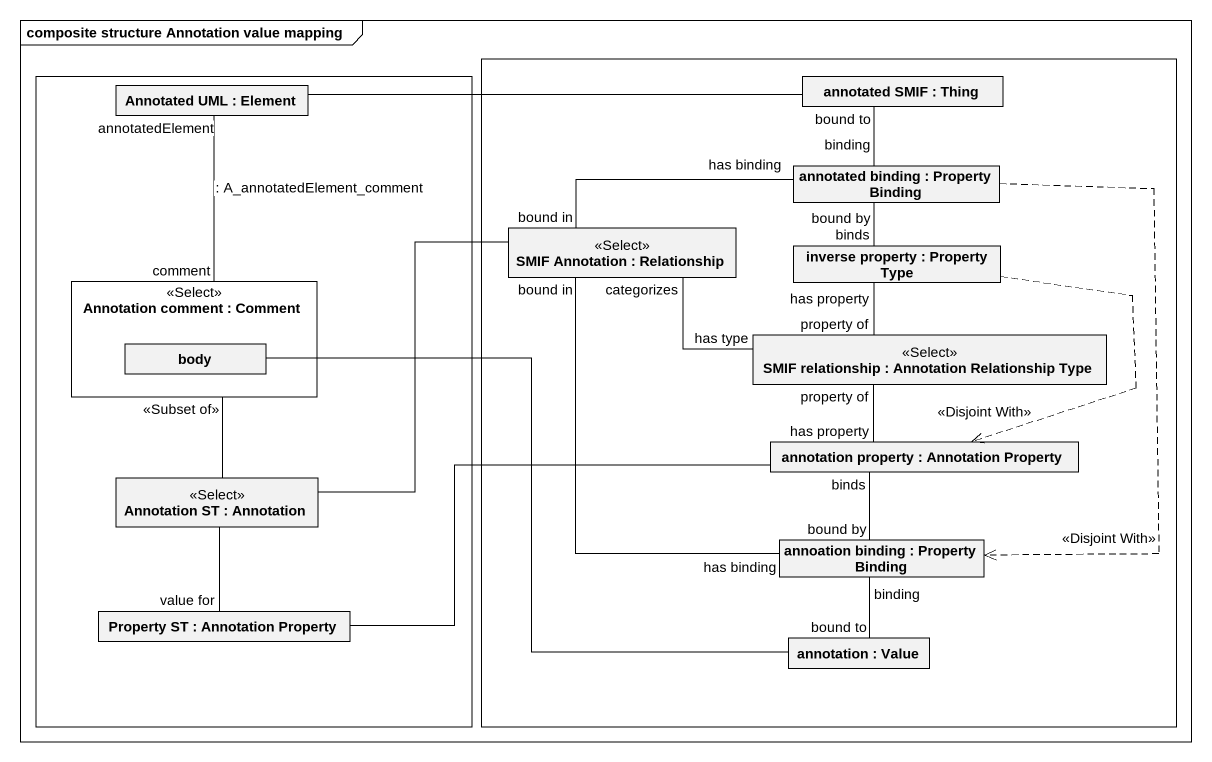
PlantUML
@startuml
mainframe composite structure Annotation value mapping
rectangle " " as rectangle1 {
  rectangle "annotated SMIF : Thing" as annotated_SMIF
  rectangle "annotated binding : Property Binding" as annotated_binding
  rectangle "SMIF Annotation : Relationship" as SMIF_Annotation <<Select>>
  rectangle "inverse property : Property Type" as inverse_property
  rectangle "SMIF relationship : Annotation Relationship Type" as SMIF_relationship <<Select>>
  rectangle "annotation property : Annotation Property" as annotation_property
  rectangle "annoation binding : Property Binding" as annoation_binding
  rectangle "annotation : Value" as annotation_
}
rectangle " " as rectangle2 {
  rectangle "Annotated UML : Element" as Annotated_UML
  rectangle "Annotation comment : Comment" as Annotation_comment <<Select>> {
    rectangle body
  }
  rectangle "Annotation ST : Annotation" as Annotation_ST <<Select>>
  rectangle "Property ST : Annotation Property" as Property_ST
}
Annotated_UML -right- annotated_SMIF
Annotated_UML "annotatedElement" -- "comment" Annotation_comment : : A_annotatedElement_comment
annotated_SMIF "bound to" -- "binding" annotated_binding
annotated_binding "has binding" -left- "bound in" SMIF_Annotation
annotated_binding "bound by" -- "binds" inverse_property
annotated_binding ..> annoation_binding : <<Disjoint With>>
SMIF_Annotation "categorizes" -right- "has type" SMIF_relationship
inverse_property "has property" -- "property of" SMIF_relationship
inverse_property ..> annotation_property : <<Disjoint With>>
body -right- annotation_
annotation_property "has property" -up- "property of" SMIF_relationship
Annotation_ST -up- SMIF_Annotation
Annotation_ST -up- "<<Subset of>>" Annotation_comment
Annotation_ST -- "value for" Property_ST
annoation_binding "has binding" -up- "bound in" SMIF_Annotation
annoation_binding "bound by" -up- "binds" annotation_property
Property_ST -right- annotation_property
annotation_ "bound to" -up- "binding" annoation_binding
@enduml
